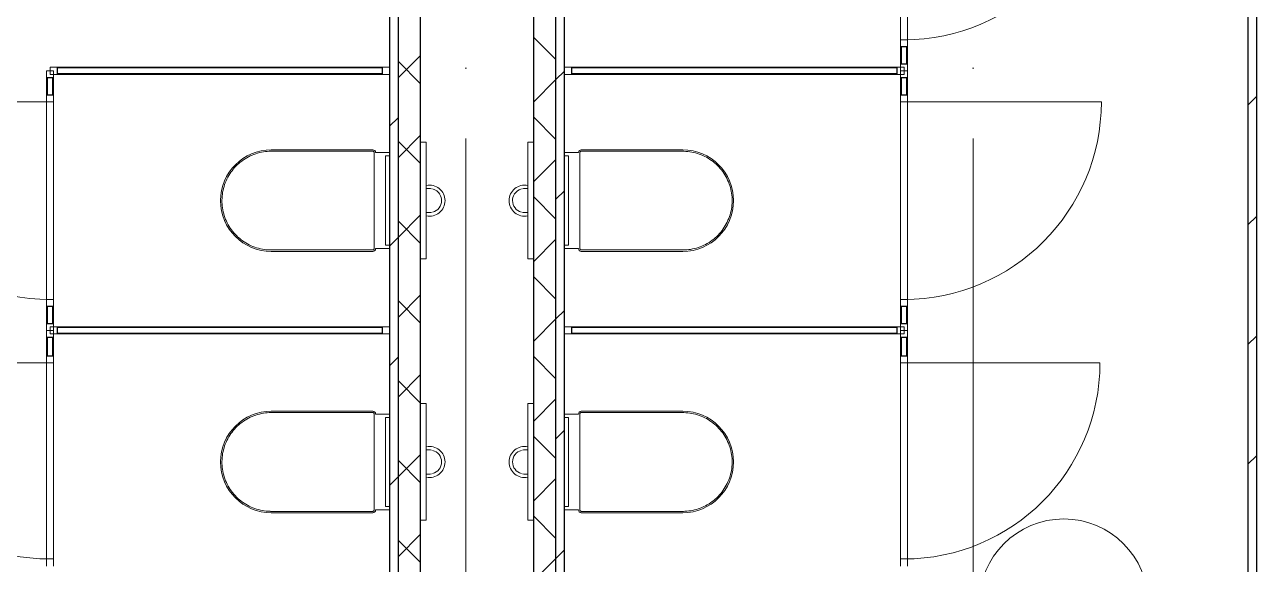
# Model space of a CAD drawing. Header units: millimetres. Extents: x -396912 to 182286, y -43638 to 41610.
# Drawn here: x -44321 to -39951, y -8237 to -6324 of the extents above; entities that cross this region are included whole.
import ezdxf

# ---------------------------------------------------------------- set-up
doc = ezdxf.new("R2010")
doc.units = ezdxf.units.MM
doc.linetypes.add('ADSK_Линия сетки', pattern=[25, 20, -2.5, 0, -2.5])
for name, color, linetype, lineweight in [('Витраж', 7, 'Continuous', 9), ('Двери', 252, 'Continuous', 9), ('Марки помещений', 252, 'Continuous', 20), ('Оси', 252, 'Continuous', 9), ('Сантехника', 252, 'Continuous', 9), ('Стены внутренние', 7, 'Continuous', 18), ('Стены наружные', 7, 'Continuous', 18), ('Стены разрез', 7, 'Continuous', 30)]:
    doc.layers.add(name, color=color, linetype=linetype, lineweight=lineweight)

# ---------------------------------------------------------------- blocks, each defined once
blk = doc.blocks.new('1 этаж')
at = {"layer": 'Витраж', "color": 251, "true_color": 0x636466}
for p, q in [((-46915.3, -6595.7), (-46915.3, -7295.7)), ((-46890.3, -6595.7), (-46890.3, -7295.7)), ((-46915.3, -7320.7), (-46915.3, -7380.7)), ((-46890.3, -7320.7), (-46890.3, -7380.7)), ((-49907.8, -7393.2), (-48752.8, -7393.2)), ((-49907.8, -7418.2), (-48752.8, -7418.2)), ((-46927.8, -7393.2), (-48082.8, -7393.2)), ((-46927.8, -7418.2), (-48082.8, -7418.2)), ((-49945.3, -7430.7), (-49945.3, -7490.7)), ((-49920.3, -7430.7), (-49920.3, -7490.7)), ((-46915.3, -7430.7), (-46915.3, -7490.7)), ((-46890.3, -7430.7), (-46890.3, -7490.7)), ((-49945.3, -7515.7), (-49945.3, -8215.7)), ((-49920.3, -7515.7), (-49920.3, -8215.7)), ((-46915.3, -7515.7), (-46915.3, -8215.7)), ((-46890.3, -7515.7), (-46890.3, -8215.7)), ((-49945.3, -8240.7), (-49945.3, -8300.7)), ((-49920.3, -8240.7), (-49920.3, -8300.7)), ((-46915.3, -8240.7), (-46915.3, -8300.7)), ((-46890.3, -8240.7), (-46890.3, -8300.7)), ((-49907.8, -8313.2), (-48752.8, -8313.2)), ((-49907.8, -8338.2), (-48752.8, -8338.2)), ((-46927.8, -8313.2), (-48082.8, -8313.2)), ((-46927.8, -8338.2), (-48082.8, -8338.2)), ((-49945.3, -8350.7), (-49945.3, -8415.7)), ((-49920.3, -8350.7), (-49920.3, -8415.7)), ((-46915.3, -8350.7), (-46915.3, -8415.7)), ((-46890.3, -8350.7), (-46890.3, -8415.7)), ((-49945.3, -8440.7), (-49945.3, -9135.7)), ((-49920.3, -8440.7), (-49920.3, -9135.7)), ((-46915.3, -8440.7), (-46915.3, -9135.7)), ((-46890.3, -8440.7), (-46890.3, -9135.7))]:
    blk.add_line(p, q, dxfattribs=at)
at = {"layer": 'Витраж', "color": 251, "lineweight": 18, "true_color": 0x636466, "extrusion": (0, 0, -1)}
for p, q in [((-46890.3, -7295.7), (-46915.3, -7295.7)), ((-46915.3, -7295.7), (-46915.3, -7320.7)), ((-46890.3, -7320.7), (-46890.3, -7295.7)), ((-46915.3, -7320.7), (-46890.3, -7320.7)), ((-49920.3, -7405.7), (-49945.3, -7405.7)), ((-49945.3, -7405.7), (-49945.3, -7430.7)), ((-49907.8, -7393.2), (-49932.8, -7393.2)), ((-49932.8, -7393.2), (-49932.8, -7418.2)), ((-49932.8, -7418.2), (-49907.8, -7418.2)), ((-49920.3, -7430.7), (-49920.3, -7405.7)), ((-49907.8, -7418.2), (-49907.8, -7393.2)), ((-46902.8, -7393.2), (-46927.8, -7393.2)), ((-46927.8, -7393.2), (-46927.8, -7418.2)), ((-46927.8, -7418.2), (-46902.8, -7418.2)), ((-46890.3, -7405.7), (-46915.3, -7405.7)), ((-46915.3, -7405.7), (-46915.3, -7430.7)), ((-46902.8, -7418.2), (-46902.8, -7393.2)), ((-46890.3, -7430.7), (-46890.3, -7405.7)), ((-49945.3, -7430.7), (-49920.3, -7430.7)), ((-46915.3, -7430.7), (-46890.3, -7430.7)), ((-49920.3, -7490.7), (-49945.3, -7490.7)), ((-49945.3, -7490.7), (-49945.3, -7515.7)), ((-49945.3, -7515.7), (-49920.3, -7515.7)), ((-49920.3, -7515.7), (-49920.3, -7490.7)), ((-46890.3, -7490.7), (-46915.3, -7490.7)), ((-46915.3, -7490.7), (-46915.3, -7515.7)), ((-46915.3, -7515.7), (-46890.3, -7515.7)), ((-46890.3, -7515.7), (-46890.3, -7490.7)), ((-49920.3, -8215.7), (-49945.3, -8215.7)), ((-49945.3, -8215.7), (-49945.3, -8240.7)), ((-49945.3, -8240.7), (-49920.3, -8240.7)), ((-49920.3, -8240.7), (-49920.3, -8215.7)), ((-46890.3, -8215.7), (-46915.3, -8215.7)), ((-46915.3, -8215.7), (-46915.3, -8240.7)), ((-46915.3, -8240.7), (-46890.3, -8240.7)), ((-46890.3, -8240.7), (-46890.3, -8215.7)), ((-49920.3, -8325.7), (-49945.3, -8325.7)), ((-49945.3, -8325.7), (-49945.3, -8350.7)), ((-49907.8, -8313.2), (-49932.8, -8313.2)), ((-49932.8, -8313.2), (-49932.8, -8338.2)), ((-49932.8, -8338.2), (-49907.8, -8338.2)), ((-49920.3, -8350.7), (-49920.3, -8325.7)), ((-49907.8, -8338.2), (-49907.8, -8313.2)), ((-46902.8, -8313.2), (-46927.8, -8313.2)), ((-46927.8, -8313.2), (-46927.8, -8338.2)), ((-46927.8, -8338.2), (-46902.8, -8338.2)), ((-46890.3, -8325.7), (-46915.3, -8325.7)), ((-46915.3, -8325.7), (-46915.3, -8350.7)), ((-46902.8, -8338.2), (-46902.8, -8313.2)), ((-46890.3, -8350.7), (-46890.3, -8325.7)), ((-49945.3, -8350.7), (-49920.3, -8350.7)), ((-46915.3, -8350.7), (-46890.3, -8350.7)), ((-49920.3, -8415.7), (-49945.3, -8415.7)), ((-49945.3, -8415.7), (-49945.3, -8440.7)), ((-49920.3, -8440.7), (-49920.3, -8415.7)), ((-46890.3, -8415.7), (-46915.3, -8415.7)), ((-46915.3, -8415.7), (-46915.3, -8440.7)), ((-46890.3, -8440.7), (-46890.3, -8415.7)), ((-49945.3, -8440.7), (-49920.3, -8440.7)), ((-46915.3, -8440.7), (-46890.3, -8440.7)), ((-49920.3, -9135.7), (-49945.3, -9135.7)), ((-49945.3, -9135.7), (-49945.3, -9160.7)), ((-49920.3, -9160.7), (-49920.3, -9135.7)), ((-46890.3, -9135.7), (-46915.3, -9135.7)), ((-46915.3, -9135.7), (-46915.3, -9160.7)), ((-46890.3, -9160.7), (-46890.3, -9135.7))]:
    blk.add_line(p, q, dxfattribs=at)
at = {"layer": 'Витраж', "color": 251, "lineweight": 18, "true_color": 0x636466}
for p, q in [((-46890.3, -7380.7), (-46915.3, -7380.7)), ((-46915.3, -7380.7), (-46915.3, -7405.7)), ((-46890.3, -7405.7), (-46890.3, -7380.7)), ((-48727.8, -7393.2), (-48752.8, -7393.2)), ((-48752.8, -7393.2), (-48752.8, -7418.2)), ((-48752.8, -7418.2), (-48727.8, -7418.2)), ((-48727.8, -7418.2), (-48727.8, -7393.2)), ((-48082.8, -7393.2), (-48107.8, -7393.2)), ((-48107.8, -7393.2), (-48107.8, -7418.2)), ((-48107.8, -7418.2), (-48082.8, -7418.2)), ((-48082.8, -7418.2), (-48082.8, -7393.2)), ((-46915.3, -7405.7), (-46890.3, -7405.7)), ((-49920.3, -8300.7), (-49945.3, -8300.7)), ((-49945.3, -8300.7), (-49945.3, -8325.7)), ((-49920.3, -8325.7), (-49920.3, -8300.7)), ((-46890.3, -8300.7), (-46915.3, -8300.7)), ((-46915.3, -8300.7), (-46915.3, -8325.7)), ((-46890.3, -8325.7), (-46890.3, -8300.7)), ((-49945.3, -8325.7), (-49920.3, -8325.7)), ((-48727.8, -8313.2), (-48752.8, -8313.2)), ((-48752.8, -8313.2), (-48752.8, -8338.2)), ((-48752.8, -8338.2), (-48727.8, -8338.2)), ((-48727.8, -8338.2), (-48727.8, -8313.2)), ((-48082.8, -8313.2), (-48107.8, -8313.2)), ((-48107.8, -8313.2), (-48107.8, -8338.2)), ((-48107.8, -8338.2), (-48082.8, -8338.2)), ((-48082.8, -8338.2), (-48082.8, -8313.2)), ((-46915.3, -8325.7), (-46890.3, -8325.7))]:
    blk.add_line(p, q, dxfattribs=at)
at = {"layer": 'Двери', "color": 251, "true_color": 0x636466}
for p, q in [((-49945.3, -7515.7), (-50632.8, -7515.7)), ((-46890.3, -7515.7), (-46202.8, -7515.7)), ((-49945.3, -8440.7), (-50627.8, -8440.7)), ((-46890.3, -8440.7), (-46207.8, -8440.7))]:
    blk.add_line(p, q, dxfattribs=at)
for centre, radius, start, end in [((-46902.8, -6595.7), 700, 270, 0), ((-49932.8, -7515.7), 700, 180, 270), ((-46902.8, -7515.7), 700, 270, 0), ((-49932.8, -8440.7), 695, 180, 270), ((-46902.8, -8440.7), 695, 270, 0)]:
    blk.add_arc(centre, radius, start, end, dxfattribs=at)
at = {"layer": 'Марки помещений', "color": 251, "true_color": 0x636466}
blk.add_circle((-46336.3, -9293.8), 300, dxfattribs=at)
at = {"layer": 'Оси', "color": 251, "linetype": 'ADSK_Линия сетки', "ltscale": 100, "true_color": 0x636466}
for p, q in [((-48457.8, -2645.7), (-48457.8, -33771.9)), ((-46657.8, -2645.7), (-46657.8, -33771.9))]:
    blk.add_line(p, q, dxfattribs=at)
at = {"layer": 'Сантехника', "color": 251, "true_color": 0x636466}
for p, q in [((-48787.8, -7685.7), (-49147.8, -7685.7)), ((-48787.8, -7690.7), (-49147.8, -7690.7)), ((-47687.8, -7685.7), (-48047.8, -7685.7)), ((-47687.8, -7690.7), (-48047.8, -7690.7)), ((-48782.8, -8035.7), (-48782.8, -7695.7)), ((-48727.8, -7695.7), (-48777.8, -7695.7)), ((-48742.8, -8023.9), (-48742.8, -7707.5)), ((-48742.8, -7707.5), (-48727.8, -7707.5)), ((-48057.8, -7695.7), (-48107.8, -7695.7)), ((-48107.8, -7707.5), (-48092.8, -7707.5)), ((-48092.8, -7707.5), (-48092.8, -8023.9)), ((-48052.8, -7695.7), (-48052.8, -8035.7)), ((-49147.8, -8040.7), (-48787.8, -8040.7)), ((-48777.8, -8035.7), (-48727.8, -8035.7)), ((-48727.8, -8023.9), (-48742.8, -8023.9)), ((-48092.8, -8023.9), (-48107.8, -8023.9)), ((-48107.8, -8035.7), (-48057.8, -8035.7)), ((-48047.8, -8040.7), (-47687.8, -8040.7)), ((-49147.8, -8045.7), (-48787.8, -8045.7)), ((-48047.8, -8045.7), (-47687.8, -8045.7)), ((-48787.8, -8612), (-49147.8, -8612)), ((-48787.8, -8617), (-49147.8, -8617)), ((-48782.8, -8962), (-48782.8, -8622)), ((-48727.8, -8622), (-48777.8, -8622)), ((-48742.8, -8950.2), (-48742.8, -8633.8)), ((-48742.8, -8633.8), (-48727.8, -8633.8)), ((-48057.8, -8622), (-48107.8, -8622)), ((-48107.8, -8633.8), (-48092.8, -8633.8)), ((-48092.8, -8633.8), (-48092.8, -8950.2)), ((-48052.8, -8622), (-48052.8, -8962)), ((-47687.8, -8612), (-48047.8, -8612)), ((-47687.8, -8617), (-48047.8, -8617)), ((-48727.8, -8950.2), (-48742.8, -8950.2)), ((-48092.8, -8950.2), (-48107.8, -8950.2)), ((-49147.8, -8967), (-48787.8, -8967)), ((-49147.8, -8972), (-48787.8, -8972)), ((-48777.8, -8962), (-48727.8, -8962)), ((-48107.8, -8962), (-48057.8, -8962)), ((-48047.8, -8967), (-47687.8, -8967)), ((-48047.8, -8972), (-47687.8, -8972))]:
    blk.add_line(p, q, dxfattribs=at)
at = {"layer": 'Сантехника', "color": 251, "lineweight": 9, "true_color": 0x636466}
for p, q in [((-48597.8, -7659), (-48617.8, -7659)), ((-48597.8, -7684), (-48597.8, -7659)), ((-48597.8, -7684), (-48597.8, -8047.5)), ((-48217.8, -7659), (-48237.8, -7659)), ((-48237.8, -7659), (-48237.8, -7684)), ((-48237.8, -8047.5), (-48237.8, -7684)), ((-48617.8, -8072.5), (-48597.8, -8072.5)), ((-48597.8, -8072.5), (-48597.8, -8047.5)), ((-48237.8, -8047.5), (-48237.8, -8072.5)), ((-48237.8, -8072.5), (-48217.8, -8072.5)), ((-48597.8, -8585.2), (-48617.8, -8585.2)), ((-48597.8, -8610.2), (-48597.8, -8585.2)), ((-48217.8, -8585.2), (-48237.8, -8585.2)), ((-48237.8, -8585.2), (-48237.8, -8610.2)), ((-48597.8, -8610.2), (-48597.8, -8973.7)), ((-48237.8, -8973.7), (-48237.8, -8610.2)), ((-48617.8, -8998.7), (-48597.8, -8998.7)), ((-48597.8, -8998.7), (-48597.8, -8973.7)), ((-48237.8, -8973.7), (-48237.8, -8998.7)), ((-48237.8, -8998.7), (-48217.8, -8998.7))]:
    blk.add_line(p, q, dxfattribs=at)
at = {"layer": 'Сантехника', "color": 251, "true_color": 0x636466, "flags": 128}
for points in [[(-49147.8, -7690.7), (-49154.8, -7690.9), (-49161.8, -7691.3), (-49168.8, -7692), (-49175.7, -7693), (-49182.6, -7694.2), (-49189.4, -7695.7), (-49196.2, -7697.5), (-49202.9, -7699.6), (-49209.4, -7701.9), (-49215.9, -7704.5), (-49222.3, -7707.4), (-49228.6, -7710.5), (-49234.8, -7713.9), (-49240.8, -7717.5), (-49246.6, -7721.3), (-49252.3, -7725.4), (-49257.8, -7729.7), (-49263.2, -7734.2), (-49268.4, -7738.9), (-49273.3, -7743.8), (-49278.1, -7748.9), (-49282.7, -7754.2), (-49287, -7759.7), (-49291.2, -7765.4), (-49295.1, -7771.2), (-49298.7, -7777.1), (-49302.1, -7783.2), (-49305.3, -7789.5), (-49308.2, -7795.8), (-49310.9, -7802.3), (-49313.3, -7808.9), (-49315.5, -7815.6), (-49317.3, -7822.3), (-49318.9, -7829.1), (-49320.3, -7836), (-49321.3, -7842.9), (-49322.1, -7849.9), (-49322.6, -7856.8), (-49322.8, -7863.8), (-49322.7, -7870.8), (-49322.4, -7877.8), (-49321.8, -7884.8), (-49320.9, -7891.7), (-49319.7, -7898.6), (-49318.2, -7905.5), (-49316.5, -7912.3), (-49314.5, -7919), (-49312.2, -7925.6), (-49309.7, -7932.1), (-49306.9, -7938.6), (-49303.9, -7944.9), (-49300.6, -7951), (-49297.1, -7957.1), (-49293.3, -7963), (-49289.3, -7968.7), (-49285.1, -7974.3), (-49280.6, -7979.7), (-49275.9, -7984.9), (-49271.1, -7989.9), (-49266, -7994.8), (-49260.8, -7999.4), (-49255.3, -8003.8), (-49249.7, -8008), (-49243.9, -8012), (-49238, -8015.7), (-49231.9, -8019.2), (-49225.7, -8022.4), (-49219.4, -8025.4), (-49213, -8028.1), (-49206.4, -8030.6), (-49199.8, -8032.8), (-49193.1, -8034.8), (-49186.3, -8036.5), (-49179.4, -8037.9), (-49172.5, -8039), (-49165.5, -8039.8), (-49158.6, -8040.4), (-49151.6, -8040.7), (-49147.8, -8040.7)], [(-48782.8, -7695.7), (-48782.8, -7695.5), (-48782.8, -7695.3), (-48782.8, -7695.1), (-48782.9, -7694.9), (-48782.9, -7694.7), (-48782.9, -7694.5), (-48783, -7694.3), (-48783.1, -7694.2), (-48783.1, -7694), (-48783.2, -7693.8), (-48783.3, -7693.6), (-48783.4, -7693.4), (-48783.5, -7693.2), (-48783.6, -7693.1), (-48783.7, -7692.9), (-48783.8, -7692.7), (-48783.9, -7692.6), (-48784, -7692.4), (-48784.2, -7692.3), (-48784.3, -7692.1), (-48784.5, -7692), (-48784.6, -7691.9), (-48784.8, -7691.8), (-48784.9, -7691.6), (-48785.1, -7691.5), (-48785.3, -7691.4), (-48785.4, -7691.3), (-48785.6, -7691.2), (-48785.8, -7691.1), (-48786, -7691.1), (-48786.2, -7691), (-48786.4, -7690.9), (-48786.6, -7690.9), (-48786.8, -7690.8), (-48787, -7690.8), (-48787.1, -7690.8), (-48787.3, -7690.8), (-48787.5, -7690.7), (-48787.7, -7690.7), (-48787.8, -7690.7)], [(-48047.8, -7690.7), (-48048, -7690.7), (-48048.2, -7690.7), (-48048.4, -7690.8), (-48048.6, -7690.8), (-48048.8, -7690.8), (-48049, -7690.9), (-48049.2, -7690.9), (-48049.4, -7691), (-48049.6, -7691.1), (-48049.7, -7691.1), (-48049.9, -7691.2), (-48050.1, -7691.3), (-48050.3, -7691.4), (-48050.5, -7691.5), (-48050.6, -7691.6), (-48050.8, -7691.7), (-48050.9, -7691.8), (-48051.1, -7692), (-48051.2, -7692.1), (-48051.4, -7692.2), (-48051.5, -7692.4), (-48051.7, -7692.5), (-48051.8, -7692.7), (-48051.9, -7692.9), (-48052, -7693), (-48052.1, -7693.2), (-48052.2, -7693.4), (-48052.3, -7693.6), (-48052.4, -7693.7), (-48052.5, -7693.9), (-48052.5, -7694.1), (-48052.6, -7694.3), (-48052.6, -7694.5), (-48052.7, -7694.7), (-48052.7, -7694.9), (-48052.8, -7695.1), (-48052.8, -7695.3), (-48052.8, -7695.5), (-48052.8, -7695.7), (-48052.8, -7695.7)], [(-47687.8, -8040.7), (-47680.8, -8040.6), (-47673.8, -8040.2), (-47666.9, -8039.5), (-47659.9, -8038.5), (-47653, -8037.2), (-47646.2, -8035.7), (-47639.4, -8033.9), (-47632.8, -8031.8), (-47626.2, -8029.5), (-47619.7, -8026.9), (-47613.3, -8024.1), (-47607, -8021), (-47600.8, -8017.6), (-47594.8, -8014), (-47589, -8010.2), (-47583.3, -8006.1), (-47577.8, -8001.8), (-47572.4, -7997.3), (-47567.2, -7992.6), (-47562.3, -7987.7), (-47557.5, -7982.5), (-47552.9, -7977.2), (-47548.6, -7971.7), (-47544.4, -7966.1), (-47540.5, -7960.3), (-47536.9, -7954.3), (-47533.5, -7948.2), (-47530.3, -7942), (-47527.4, -7935.6), (-47524.7, -7929.1), (-47522.3, -7922.6), (-47520.1, -7915.9), (-47518.3, -7909.2), (-47516.7, -7902.3), (-47515.3, -7895.5), (-47514.3, -7888.6), (-47513.5, -7881.6), (-47513, -7874.6), (-47512.8, -7867.6), (-47512.9, -7860.6), (-47513.2, -7853.6), (-47513.8, -7846.7), (-47514.7, -7839.7), (-47515.9, -7832.8), (-47517.4, -7826), (-47519.1, -7819.2), (-47521.1, -7812.5), (-47523.4, -7805.9), (-47525.9, -7799.3), (-47528.7, -7792.9), (-47531.7, -7786.6), (-47535, -7780.4), (-47538.5, -7774.4), (-47542.3, -7768.5), (-47546.3, -7762.7), (-47550.5, -7757.2), (-47555, -7751.8), (-47559.7, -7746.5), (-47564.5, -7741.5), (-47569.6, -7736.7), (-47574.9, -7732.1), (-47580.3, -7727.7), (-47585.9, -7723.5), (-47591.7, -7719.5), (-47597.6, -7715.8), (-47603.7, -7712.3), (-47609.9, -7709), (-47616.2, -7706.1), (-47622.6, -7703.3), (-47629.2, -7700.8), (-47635.8, -7698.6), (-47642.5, -7696.7), (-47649.3, -7695), (-47656.2, -7693.6), (-47663.1, -7692.5), (-47670.1, -7691.6), (-47677, -7691.1), (-47684, -7690.8), (-47687.8, -7690.7)], [(-48787.8, -8040.7), (-48787.6, -8040.7), (-48787.4, -8040.7), (-48787.2, -8040.7), (-48787, -8040.7), (-48786.8, -8040.6), (-48786.6, -8040.6), (-48786.4, -8040.5), (-48786.2, -8040.5), (-48786, -8040.4), (-48785.9, -8040.3), (-48785.7, -8040.3), (-48785.5, -8040.2), (-48785.3, -8040.1), (-48785.1, -8040), (-48785, -8039.9), (-48784.8, -8039.7), (-48784.7, -8039.6), (-48784.5, -8039.5), (-48784.4, -8039.4), (-48784.2, -8039.2), (-48784.1, -8039.1), (-48783.9, -8038.9), (-48783.8, -8038.8), (-48783.7, -8038.6), (-48783.6, -8038.4), (-48783.5, -8038.3), (-48783.4, -8038.1), (-48783.3, -8037.9), (-48783.2, -8037.7), (-48783.1, -8037.5), (-48783.1, -8037.4), (-48783, -8037.2), (-48783, -8037), (-48782.9, -8036.8), (-48782.9, -8036.6), (-48782.8, -8036.4), (-48782.8, -8036.2), (-48782.8, -8036), (-48782.8, -8035.8), (-48782.8, -8035.7)], [(-48052.8, -8035.7), (-48052.8, -8035.9), (-48052.8, -8036.1), (-48052.8, -8036.3), (-48052.7, -8036.5), (-48052.7, -8036.7), (-48052.7, -8036.9), (-48052.6, -8037.1), (-48052.5, -8037.3), (-48052.5, -8037.5), (-48052.4, -8037.7), (-48052.3, -8037.9), (-48052.2, -8038), (-48052.1, -8038.2), (-48052, -8038.4), (-48051.9, -8038.6), (-48051.8, -8038.7), (-48051.7, -8038.9), (-48051.6, -8039), (-48051.4, -8039.2), (-48051.3, -8039.3), (-48051.1, -8039.5), (-48051, -8039.6), (-48050.8, -8039.7), (-48050.7, -8039.8), (-48050.5, -8039.9), (-48050.3, -8040), (-48050.2, -8040.1), (-48050, -8040.2), (-48049.8, -8040.3), (-48049.6, -8040.4), (-48049.4, -8040.5), (-48049.2, -8040.5), (-48049, -8040.6), (-48048.8, -8040.6), (-48048.7, -8040.7), (-48048.5, -8040.7), (-48048.3, -8040.7), (-48048.1, -8040.7), (-48047.9, -8040.7), (-48047.8, -8040.7)], [(-49147.8, -8617), (-49154.8, -8617.1), (-49161.8, -8617.5), (-49168.8, -8618.2), (-49175.7, -8619.2), (-49182.6, -8620.5), (-49189.4, -8622), (-49196.2, -8623.8), (-49202.9, -8625.9), (-49209.4, -8628.2), (-49215.9, -8630.8), (-49222.3, -8633.6), (-49228.6, -8636.8), (-49234.8, -8640.1), (-49240.8, -8643.7), (-49246.6, -8647.5), (-49252.3, -8651.6), (-49257.8, -8655.9), (-49263.2, -8660.4), (-49268.4, -8665.1), (-49273.3, -8670.1), (-49278.1, -8675.2), (-49282.7, -8680.5), (-49287, -8686), (-49291.2, -8691.6), (-49295.1, -8697.4), (-49298.7, -8703.4), (-49302.1, -8709.5), (-49305.3, -8715.7), (-49308.2, -8722.1), (-49310.9, -8728.6), (-49313.3, -8735.1), (-49315.5, -8741.8), (-49317.3, -8748.6), (-49318.9, -8755.4), (-49320.3, -8762.2), (-49321.3, -8769.2), (-49322.1, -8776.1), (-49322.6, -8783.1), (-49322.8, -8790.1), (-49322.7, -8797.1), (-49322.4, -8804.1), (-49321.8, -8811.1), (-49320.9, -8818), (-49319.7, -8824.9), (-49318.2, -8831.7), (-49316.5, -8838.5), (-49314.5, -8845.2), (-49312.2, -8851.9), (-49309.7, -8858.4), (-49306.9, -8864.8), (-49303.9, -8871.1), (-49300.6, -8877.3), (-49297.1, -8883.3), (-49293.3, -8889.2), (-49289.3, -8895), (-49285.1, -8900.5), (-49280.6, -8905.9), (-49275.9, -8911.2), (-49271.1, -8916.2), (-49266, -8921), (-49260.8, -8925.6), (-49255.3, -8930.1), (-49249.7, -8934.2), (-49243.9, -8938.2), (-49238, -8941.9), (-49231.9, -8945.4), (-49225.7, -8948.7), (-49219.4, -8951.7), (-49213, -8954.4), (-49206.4, -8956.9), (-49199.8, -8959.1), (-49193.1, -8961), (-49186.3, -8962.7), (-49179.4, -8964.1), (-49172.5, -8965.2), (-49165.5, -8966.1), (-49158.6, -8966.6), (-49151.6, -8966.9), (-49147.8, -8967)], [(-48782.8, -8622), (-48782.8, -8621.8), (-48782.8, -8621.6), (-48782.8, -8621.4), (-48782.9, -8621.2), (-48782.9, -8621), (-48782.9, -8620.8), (-48783, -8620.6), (-48783.1, -8620.4), (-48783.1, -8620.2), (-48783.2, -8620), (-48783.3, -8619.9), (-48783.4, -8619.7), (-48783.5, -8619.5), (-48783.6, -8619.3), (-48783.7, -8619.2), (-48783.8, -8619), (-48783.9, -8618.8), (-48784, -8618.7), (-48784.2, -8618.5), (-48784.3, -8618.4), (-48784.5, -8618.3), (-48784.6, -8618.1), (-48784.8, -8618), (-48784.9, -8617.9), (-48785.1, -8617.8), (-48785.3, -8617.7), (-48785.4, -8617.6), (-48785.6, -8617.5), (-48785.8, -8617.4), (-48786, -8617.3), (-48786.2, -8617.3), (-48786.4, -8617.2), (-48786.6, -8617.1), (-48786.8, -8617.1), (-48787, -8617.1), (-48787.1, -8617), (-48787.3, -8617), (-48787.5, -8617), (-48787.7, -8617), (-48787.8, -8617)], [(-48047.8, -8617), (-48048, -8617), (-48048.2, -8617), (-48048.4, -8617), (-48048.6, -8617), (-48048.8, -8617.1), (-48049, -8617.1), (-48049.2, -8617.2), (-48049.4, -8617.2), (-48049.6, -8617.3), (-48049.7, -8617.4), (-48049.9, -8617.5), (-48050.1, -8617.5), (-48050.3, -8617.6), (-48050.5, -8617.7), (-48050.6, -8617.9), (-48050.8, -8618), (-48050.9, -8618.1), (-48051.1, -8618.2), (-48051.2, -8618.4), (-48051.4, -8618.5), (-48051.5, -8618.6), (-48051.7, -8618.8), (-48051.8, -8619), (-48051.9, -8619.1), (-48052, -8619.3), (-48052.1, -8619.4), (-48052.2, -8619.6), (-48052.3, -8619.8), (-48052.4, -8620), (-48052.5, -8620.2), (-48052.5, -8620.4), (-48052.6, -8620.5), (-48052.6, -8620.7), (-48052.7, -8620.9), (-48052.7, -8621.1), (-48052.8, -8621.3), (-48052.8, -8621.5), (-48052.8, -8621.7), (-48052.8, -8621.9), (-48052.8, -8622)], [(-47687.8, -8967), (-47680.8, -8966.8), (-47673.8, -8966.4), (-47666.9, -8965.7), (-47659.9, -8964.7), (-47653, -8963.5), (-47646.2, -8962), (-47639.4, -8960.2), (-47632.8, -8958.1), (-47626.2, -8955.8), (-47619.7, -8953.2), (-47613.3, -8950.3), (-47607, -8947.2), (-47600.8, -8943.8), (-47594.8, -8940.3), (-47589, -8936.4), (-47583.3, -8932.3), (-47577.8, -8928.1), (-47572.4, -8923.5), (-47567.2, -8918.8), (-47562.3, -8913.9), (-47557.5, -8908.8), (-47552.9, -8903.5), (-47548.6, -8898), (-47544.4, -8892.3), (-47540.5, -8886.5), (-47536.9, -8880.6), (-47533.5, -8874.5), (-47530.3, -8868.2), (-47527.4, -8861.9), (-47524.7, -8855.4), (-47522.3, -8848.8), (-47520.1, -8842.2), (-47518.3, -8835.4), (-47516.7, -8828.6), (-47515.3, -8821.7), (-47514.3, -8814.8), (-47513.5, -8807.8), (-47513, -8800.9), (-47512.8, -8793.9), (-47512.9, -8786.9), (-47513.2, -8779.9), (-47513.8, -8772.9), (-47514.7, -8766), (-47515.9, -8759.1), (-47517.4, -8752.2), (-47519.1, -8745.4), (-47521.1, -8738.7), (-47523.4, -8732.1), (-47525.9, -8725.6), (-47528.7, -8719.2), (-47531.7, -8712.9), (-47535, -8706.7), (-47538.5, -8700.6), (-47542.3, -8694.7), (-47546.3, -8689), (-47550.5, -8683.4), (-47555, -8678), (-47559.7, -8672.8), (-47564.5, -8667.8), (-47569.6, -8662.9), (-47574.9, -8658.3), (-47580.3, -8653.9), (-47585.9, -8649.7), (-47591.7, -8645.8), (-47597.6, -8642), (-47603.7, -8638.5), (-47609.9, -8635.3), (-47616.2, -8632.3), (-47622.6, -8629.6), (-47629.2, -8627.1), (-47635.8, -8624.9), (-47642.5, -8622.9), (-47649.3, -8621.3), (-47656.2, -8619.9), (-47663.1, -8618.7), (-47670.1, -8617.9), (-47677, -8617.3), (-47684, -8617), (-47687.8, -8617)], [(-48787.8, -8967), (-48787.6, -8967), (-48787.4, -8967), (-48787.2, -8966.9), (-48787, -8966.9), (-48786.8, -8966.9), (-48786.6, -8966.8), (-48786.4, -8966.8), (-48786.2, -8966.7), (-48786, -8966.7), (-48785.9, -8966.6), (-48785.7, -8966.5), (-48785.5, -8966.4), (-48785.3, -8966.3), (-48785.1, -8966.2), (-48785, -8966.1), (-48784.8, -8966), (-48784.7, -8965.9), (-48784.5, -8965.7), (-48784.4, -8965.6), (-48784.2, -8965.5), (-48784.1, -8965.3), (-48783.9, -8965.2), (-48783.8, -8965), (-48783.7, -8964.8), (-48783.6, -8964.7), (-48783.5, -8964.5), (-48783.4, -8964.3), (-48783.3, -8964.2), (-48783.2, -8964), (-48783.1, -8963.8), (-48783.1, -8963.6), (-48783, -8963.4), (-48783, -8963.2), (-48782.9, -8963), (-48782.9, -8962.8), (-48782.8, -8962.6), (-48782.8, -8962.4), (-48782.8, -8962.2), (-48782.8, -8962), (-48782.8, -8962)], [(-48052.8, -8962), (-48052.8, -8962.2), (-48052.8, -8962.4), (-48052.8, -8962.6), (-48052.7, -8962.8), (-48052.7, -8963), (-48052.7, -8963.2), (-48052.6, -8963.4), (-48052.5, -8963.6), (-48052.5, -8963.7), (-48052.4, -8963.9), (-48052.3, -8964.1), (-48052.2, -8964.3), (-48052.1, -8964.5), (-48052, -8964.6), (-48051.9, -8964.8), (-48051.8, -8965), (-48051.7, -8965.1), (-48051.6, -8965.3), (-48051.4, -8965.4), (-48051.3, -8965.6), (-48051.1, -8965.7), (-48051, -8965.8), (-48050.8, -8966), (-48050.7, -8966.1), (-48050.5, -8966.2), (-48050.3, -8966.3), (-48050.2, -8966.4), (-48050, -8966.5), (-48049.8, -8966.6), (-48049.6, -8966.6), (-48049.4, -8966.7), (-48049.2, -8966.8), (-48049, -8966.8), (-48048.8, -8966.9), (-48048.7, -8966.9), (-48048.5, -8966.9), (-48048.3, -8967), (-48048.1, -8967), (-48047.9, -8967), (-48047.8, -8967)]]:
    blk.add_lwpolyline(points, dxfattribs=at)
at = {"layer": 'Сантехника', "color": 251, "lineweight": 9, "true_color": 0x636466, "flags": 128}
for points in [[(-48586.4, -7823), (-48586.4, -7823), (-48586.5, -7823), (-48586.7, -7823), (-48586.9, -7823), (-48587.3, -7823), (-48587.6, -7823), (-48588.1, -7823), (-48588.6, -7823), (-48589.2, -7823), (-48589.9, -7823), (-48590.6, -7823), (-48591.4, -7823), (-48592.3, -7823), (-48593.2, -7823), (-48594.2, -7823), (-48595.3, -7823), (-48596.4, -7823), (-48597.5, -7823)], [(-48238.9, -7823), (-48240.1, -7823), (-48241.1, -7823), (-48242.1, -7823), (-48243.1, -7823), (-48243.9, -7823), (-48244.8, -7823), (-48245.5, -7823), (-48246.2, -7823), (-48246.8, -7823), (-48247.4, -7823), (-48247.8, -7823), (-48248.3, -7823), (-48248.6, -7823), (-48248.9, -7823), (-48249.1, -7823), (-48249.2, -7823), (-48249.2, -7823), (-48249.2, -7823)], [(-48596.7, -7908.4), (-48595.6, -7908.4), (-48594.5, -7908.4), (-48593.5, -7908.4), (-48592.5, -7908.4), (-48591.7, -7908.4), (-48590.8, -7908.4), (-48590.1, -7908.4), (-48589.4, -7908.4), (-48588.8, -7908.4), (-48588.2, -7908.4), (-48587.8, -7908.4), (-48587.4, -7908.4), (-48587, -7908.4), (-48586.7, -7908.4), (-48586.5, -7908.4), (-48586.4, -7908.4), (-48586.4, -7908.4), (-48586.4, -7908.4)], [(-48249.2, -7908.4), (-48249.2, -7908.4), (-48249.1, -7908.4), (-48248.9, -7908.4), (-48248.7, -7908.4), (-48248.4, -7908.4), (-48248, -7908.4), (-48247.5, -7908.4), (-48247, -7908.4), (-48246.4, -7908.4), (-48245.7, -7908.4), (-48245, -7908.4), (-48244.2, -7908.4), (-48243.3, -7908.4), (-48242.4, -7908.4), (-48241.4, -7908.4), (-48240.3, -7908.4), (-48239.2, -7908.4), (-48238.1, -7908.4)], [(-48586.4, -8749.3), (-48586.4, -8749.3), (-48586.5, -8749.3), (-48586.7, -8749.3), (-48586.9, -8749.3), (-48587.3, -8749.3), (-48587.6, -8749.3), (-48588.1, -8749.3), (-48588.6, -8749.3), (-48589.2, -8749.3), (-48589.9, -8749.3), (-48590.6, -8749.3), (-48591.4, -8749.3), (-48592.3, -8749.3), (-48593.2, -8749.3), (-48594.2, -8749.3), (-48595.3, -8749.3), (-48596.4, -8749.3), (-48597.5, -8749.3)], [(-48238.9, -8749.3), (-48240.1, -8749.3), (-48241.1, -8749.3), (-48242.1, -8749.3), (-48243.1, -8749.3), (-48243.9, -8749.3), (-48244.8, -8749.3), (-48245.5, -8749.3), (-48246.2, -8749.3), (-48246.8, -8749.3), (-48247.4, -8749.3), (-48247.8, -8749.3), (-48248.3, -8749.3), (-48248.6, -8749.3), (-48248.9, -8749.3), (-48249.1, -8749.3), (-48249.2, -8749.3), (-48249.2, -8749.3), (-48249.2, -8749.3)], [(-48596.7, -8834.7), (-48595.6, -8834.7), (-48594.5, -8834.7), (-48593.5, -8834.7), (-48592.5, -8834.7), (-48591.7, -8834.7), (-48590.8, -8834.7), (-48590.1, -8834.7), (-48589.4, -8834.7), (-48588.8, -8834.7), (-48588.2, -8834.7), (-48587.8, -8834.7), (-48587.4, -8834.7), (-48587, -8834.7), (-48586.7, -8834.7), (-48586.5, -8834.7), (-48586.4, -8834.7), (-48586.4, -8834.7), (-48586.4, -8834.7)], [(-48249.2, -8834.7), (-48249.2, -8834.7), (-48249.1, -8834.7), (-48248.9, -8834.7), (-48248.7, -8834.7), (-48248.4, -8834.7), (-48248, -8834.7), (-48247.5, -8834.7), (-48247, -8834.7), (-48246.4, -8834.7), (-48245.7, -8834.7), (-48245, -8834.7), (-48244.2, -8834.7), (-48243.3, -8834.7), (-48242.4, -8834.7), (-48241.4, -8834.7), (-48240.3, -8834.7), (-48239.2, -8834.7), (-48238.1, -8834.7)]]:
    blk.add_lwpolyline(points, dxfattribs=at)
at = {"layer": 'Сантехника', "color": 251, "true_color": 0x636466}
for centre, radius, start, end in [((-49147.8, -7865.7), 180, 90, 270), ((-49147.8, -7865.7), 175, 90, 90.9078), ((-49147.8, -7865.7), 175, 90, 90.9078), ((-48787.8, -7695.7), 10, 0, 90), ((-48787.8, -7695.7), 5, 60, 90), ((-48787.8, -7695.7), 5, 60, 90), ((-48787.8, -7695.7), 5, 60, 75), ((-48047.8, -7695.7), 10, 90, 180), ((-48047.8, -7695.7), 5, 90, 120), ((-48047.8, -7695.7), 5, 90, 120), ((-48047.8, -7695.7), 5, 105, 120), ((-47687.8, -7865.7), 180, 270, 90), ((-47687.8, -7865.7), 175, 89.0922, 90), ((-47687.8, -7865.7), 175, 89.0922, 90), ((-48787.8, -7695.7), 5, 0, 30), ((-48787.8, -7695.7), 5, 0, 30), ((-48787.8, -7695.7), 5, 0, 30), ((-48047.8, -7695.7), 5, 150, 180), ((-48047.8, -7695.7), 5, 150, 180), ((-48047.8, -7695.7), 5, 150, 180), ((-49147.8, -7865.7), 175, 269.0922, 270), ((-49147.8, -7865.7), 175, 269.0922, 270), ((-48787.8, -8035.7), 10, 270, 0), ((-48787.8, -8035.7), 5, 270, 300), ((-48787.8, -8035.7), 5, 270, 300), ((-48787.8, -8035.7), 5, 285, 300), ((-48787.8, -8035.7), 5, 330, 0), ((-48787.8, -8035.7), 5, 330, 0), ((-48787.8, -8035.7), 5, 330, 0), ((-48047.8, -8035.7), 10, 180, 270), ((-48047.8, -8035.7), 5, 180, 210), ((-48047.8, -8035.7), 5, 180, 210), ((-48047.8, -8035.7), 5, 180, 210), ((-48047.8, -8035.7), 5, 240, 270), ((-48047.8, -8035.7), 5, 240, 270), ((-48047.8, -8035.7), 5, 240, 255), ((-47687.8, -7865.7), 175, 270, 270.9078), ((-47687.8, -7865.7), 175, 270, 270.9078), ((-49147.8, -8792), 180, 90, 270), ((-49147.8, -8792), 175, 90, 90.9078), ((-49147.8, -8792), 175, 90, 90.9078), ((-48787.8, -8622), 10, 0, 90), ((-48787.8, -8622), 5, 60, 90), ((-48787.8, -8622), 5, 60, 90), ((-48787.8, -8622), 5, 60, 75), ((-48787.8, -8622), 5, 0, 30), ((-48787.8, -8622), 5, 0, 30), ((-48787.8, -8622), 5, 0, 30), ((-48047.8, -8622), 10, 90, 180), ((-48047.8, -8622), 5, 150, 180), ((-48047.8, -8622), 5, 150, 180), ((-48047.8, -8622), 5, 150, 180), ((-48047.8, -8622), 5, 90, 120), ((-48047.8, -8622), 5, 90, 120), ((-48047.8, -8622), 5, 105, 120), ((-47687.8, -8792), 180, 270, 90), ((-47687.8, -8792), 175, 89.0922, 90), ((-47687.8, -8792), 175, 89.0922, 90), ((-49147.8, -8792), 175, 269.0922, 270), ((-49147.8, -8792), 175, 269.0922, 270), ((-48787.8, -8962), 10, 270, 0), ((-48787.8, -8962), 5, 270, 300), ((-48787.8, -8962), 5, 270, 300), ((-48787.8, -8962), 5, 285, 300), ((-48787.8, -8962), 5, 330, 0), ((-48787.8, -8962), 5, 330, 0), ((-48787.8, -8962), 5, 330, 0), ((-48047.8, -8962), 10, 180, 270), ((-48047.8, -8962), 5, 180, 210), ((-48047.8, -8962), 5, 180, 210), ((-48047.8, -8962), 5, 180, 210), ((-48047.8, -8962), 5, 240, 270), ((-48047.8, -8962), 5, 240, 270), ((-48047.8, -8962), 5, 240, 255), ((-47687.8, -8792), 175, 270, 270.9078), ((-47687.8, -8792), 175, 270, 270.9078)]:
    blk.add_arc(centre, radius, start, end, dxfattribs=at)
at = {"layer": 'Сантехника', "color": 251, "lineweight": 9, "true_color": 0x636466}
for centre, radius, start, end in [((-48586.4, -7865.7), 55, 0, 102.0258), ((-48249.2, -7865.7), 55, 77.9742, 180), ((-48586.4, -7865.7), 55, 257.9742, 0), ((-48586.4, -7865.7), 42.7, 92.2417, 94.1976), ((-48586.4, -7865.7), 42.7, 87.9172, 90), ((-48586.4, -7865.7), 42.7, 80.8699, 90), ((-48586.4, -7865.7), 42.7, 31.7508, 75), ((-48586.4, -7865.7), 42.7, 285, 0), ((-48586.4, -7865.7), 42.7, 0, 30), ((-48249.2, -7865.7), 55, 180, 282.0258), ((-48249.2, -7865.7), 42.7, 150, 180), ((-48249.2, -7865.7), 42.7, 180, 255), ((-48249.2, -7865.7), 42.7, 105, 148.2492), ((-48249.2, -7865.7), 42.7, 90, 99.1301), ((-48249.2, -7865.7), 42.7, 90, 92.0828), ((-48249.2, -7865.7), 42.7, 85.8024, 87.7583), ((-48586.4, -7865.7), 42.7, 267.2428, 279.4986), ((-48586.4, -7865.7), 42.7, 270, 272.5338), ((-48249.2, -7865.7), 42.7, 260.5014, 272.3473), ((-48249.2, -7865.7), 42.7, 267.4662, 270), ((-48586.4, -8792), 55, 0, 102.0258), ((-48249.2, -8792), 55, 77.9742, 180), ((-48586.4, -8792), 42.7, 92.2417, 94.1976), ((-48586.4, -8792), 42.7, 87.9172, 90), ((-48586.4, -8792), 42.7, 80.8699, 90), ((-48586.4, -8792), 42.7, 0, 75), ((-48249.2, -8792), 42.7, 105, 180), ((-48249.2, -8792), 42.7, 90, 99.1301), ((-48249.2, -8792), 42.7, 90, 92.0828), ((-48249.2, -8792), 42.7, 85.8024, 87.7583), ((-48586.4, -8792), 55, 257.9742, 0), ((-48586.4, -8792), 42.7, 285, 0), ((-48249.2, -8792), 55, 180, 282.0258), ((-48249.2, -8792), 42.7, 180, 255), ((-48586.4, -8792), 42.7, 267.2428, 279.4986), ((-48586.4, -8792), 42.7, 270, 272.5338), ((-48249.2, -8792), 42.7, 260.5014, 272.3473), ((-48249.2, -8792), 42.7, 267.4662, 270)]:
    blk.add_arc(centre, radius, start, end, dxfattribs=at)
at = {"layer": 'Стены внутренние', "color": 251, "lineweight": 30, "true_color": 0x636466}
blk.add_line((-45652.8, -5345.7), (-45652.8, -11350.7), dxfattribs=at)
at = {"layer": 'Стены наружные', "color": 251, "lineweight": 30, "true_color": 0x636466}
for p, q in [((-48617.8, -9275.7), (-48617.8, -5345.7)), ((-48217.8, -5345.7), (-48217.8, -9275.7)), ((-48137.8, -9275.7), (-48137.8, -5345.7)), ((-48727.8, -5375.7), (-48727.8, -9245.7)), ((-48697.8, -5375.7), (-48697.8, -9275.7)), ((-48107.8, -9245.7), (-48107.8, -5375.7)), ((-45682.8, -5375.7), (-45682.8, -11320.7))]:
    blk.add_line(p, q, dxfattribs=at)
at = {"layer": 'Стены наружные', "color": 251, "linetype": 'Continuous', "lineweight": 9, "true_color": 0x636466}
for p, q in [((-48137.8, -7366), (-48217.8, -7286)), ((-48697.8, -7431), (-48617.8, -7351)), ((-48617.8, -7451.7), (-48697.8, -7371.7)), ((-48137.8, -7436.7), (-48107.8, -7406.7)), ((-48217.8, -7516.7), (-48137.8, -7436.7)), ((-45682.8, -7527.3), (-45652.8, -7497.3)), ((-48727.8, -7602.4), (-48697.8, -7572.4)), ((-48137.8, -7648.8), (-48217.8, -7568.8)), ((-48697.8, -7713.9), (-48617.8, -7633.9)), ((-48617.8, -7734.5), (-48697.8, -7654.5)), ((-48217.8, -7799.5), (-48137.8, -7719.5)), ((-48137.8, -7931.7), (-48217.8, -7851.7)), ((-48137.8, -7861), (-48107.8, -7831)), ((-48697.8, -7996.7), (-48617.8, -7916.7)), ((-48617.8, -8017.3), (-48697.8, -7937.3)), ((-45682.8, -7951.5), (-45652.8, -7921.5)), ((-48727.8, -8026.7), (-48697.8, -7996.7)), ((-48217.8, -8082.4), (-48137.8, -8002.4)), ((-48137.8, -8214.5), (-48217.8, -8134.5)), ((-48697.8, -8279.5), (-48617.8, -8199.5)), ((-48617.8, -8300.2), (-48697.8, -8220.2)), ((-48137.8, -8285.2), (-48107.8, -8255.2)), ((-48217.8, -8365.2), (-48137.8, -8285.2)), ((-45682.8, -8375.8), (-45652.8, -8345.8)), ((-48727.8, -8451), (-48697.8, -8421)), ((-48137.8, -8497.3), (-48217.8, -8417.3)), ((-48697.8, -8562.4), (-48617.8, -8482.4)), ((-48617.8, -8583), (-48697.8, -8503)), ((-48217.8, -8648.1), (-48137.8, -8568.1)), ((-48137.8, -8709.5), (-48107.8, -8679.5)), ((-48137.8, -8780.2), (-48217.8, -8700.2)), ((-48697.8, -8845.2), (-48617.8, -8765.2)), ((-45682.8, -8800.1), (-45652.8, -8770.1)), ((-48617.8, -8865.9), (-48697.8, -8785.9)), ((-48727.8, -8875.2), (-48697.8, -8845.2)), ((-48217.8, -8930.9), (-48137.8, -8850.9)), ((-48137.8, -9063), (-48217.8, -8983)), ((-48697.8, -9128.1), (-48617.8, -9048.1)), ((-48617.8, -9148.7), (-48697.8, -9068.7)), ((-48137.8, -9133.8), (-48107.8, -9103.8)), ((-48217.8, -9213.8), (-48137.8, -9133.8))]:
    blk.add_line(p, q, dxfattribs=at)
at = {"layer": 'Стены разрез', "color": 251, "true_color": 0x636466}
for p, q in [((-46892.8, -7320.7), (-46912.8, -7320.7)), ((-46912.8, -7320.7), (-46912.8, -7380.7)), ((-46892.8, -7380.7), (-46892.8, -7320.7)), ((-46912.8, -7380.7), (-46892.8, -7380.7)), ((-48752.8, -7395.7), (-49907.8, -7395.7)), ((-49907.8, -7395.7), (-49907.8, -7415.7)), ((-49907.8, -7415.7), (-48752.8, -7415.7)), ((-48752.8, -7415.7), (-48752.8, -7395.7)), ((-46927.8, -7395.7), (-48082.8, -7395.7)), ((-48082.8, -7395.7), (-48082.8, -7415.7)), ((-48082.8, -7415.7), (-46927.8, -7415.7)), ((-46927.8, -7415.7), (-46927.8, -7395.7)), ((-49922.8, -7430.7), (-49942.8, -7430.7)), ((-49942.8, -7430.7), (-49942.8, -7490.7)), ((-49922.8, -7490.7), (-49922.8, -7430.7)), ((-46892.8, -7430.7), (-46912.8, -7430.7)), ((-46912.8, -7430.7), (-46912.8, -7490.7)), ((-46892.8, -7490.7), (-46892.8, -7430.7)), ((-49942.8, -7490.7), (-49922.8, -7490.7)), ((-46912.8, -7490.7), (-46892.8, -7490.7)), ((-49922.8, -8240.7), (-49942.8, -8240.7)), ((-49942.8, -8240.7), (-49942.8, -8300.7)), ((-49922.8, -8300.7), (-49922.8, -8240.7)), ((-46892.8, -8240.7), (-46912.8, -8240.7)), ((-46912.8, -8240.7), (-46912.8, -8300.7)), ((-46892.8, -8300.7), (-46892.8, -8240.7)), ((-49942.8, -8300.7), (-49922.8, -8300.7)), ((-46912.8, -8300.7), (-46892.8, -8300.7)), ((-48752.8, -8315.7), (-49907.8, -8315.7)), ((-49907.8, -8315.7), (-49907.8, -8335.7)), ((-49907.8, -8335.7), (-48752.8, -8335.7)), ((-48752.8, -8335.7), (-48752.8, -8315.7)), ((-46927.8, -8315.7), (-48082.8, -8315.7)), ((-48082.8, -8315.7), (-48082.8, -8335.7)), ((-48082.8, -8335.7), (-46927.8, -8335.7)), ((-46927.8, -8335.7), (-46927.8, -8315.7)), ((-49922.8, -8350.7), (-49942.8, -8350.7)), ((-49942.8, -8350.7), (-49942.8, -8415.7)), ((-49922.8, -8415.7), (-49922.8, -8350.7)), ((-46892.8, -8350.7), (-46912.8, -8350.7)), ((-46912.8, -8350.7), (-46912.8, -8415.7)), ((-46892.8, -8415.7), (-46892.8, -8350.7)), ((-49942.8, -8415.7), (-49922.8, -8415.7)), ((-46912.8, -8415.7), (-46892.8, -8415.7))]:
    blk.add_line(p, q, dxfattribs=at)

msp = doc.modelspace()

# ---------------------------------------------------------------- block references
msp.add_blockref('1 этаж', (5702.1, 918.2))

doc.saveas('drawing.dxf')
